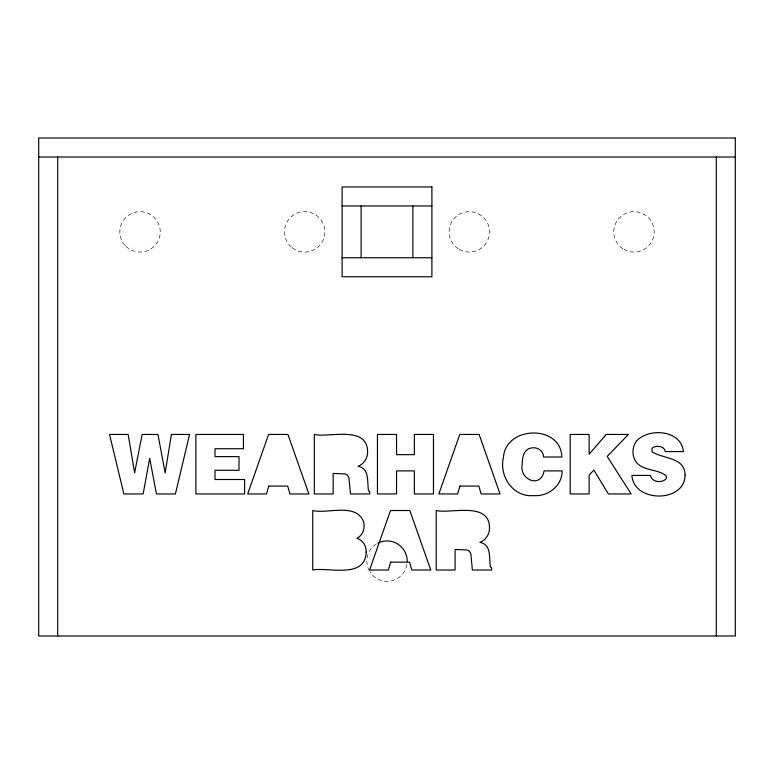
<?xml version="1.0" encoding="UTF-8"?>
<svg xmlns="http://www.w3.org/2000/svg" width="774" height="774" viewBox="0 0 774 774"><rect width="100%" height="100%" fill="white"/><g stroke="black" fill="none" stroke-linecap="round" stroke-linejoin="round"><path stroke-width="0.58" stroke-dasharray="3.87 2.9" d="M406.931 564.498A20.211 20.211 0 0 1 369.953 571.996M369.411 571.096A20.211 20.211 0 0 1 377.054 543.561M125.91 246.316A20.211 20.211 0 0 0 159.608 236.863A20.211 20.211 0 0 0 134.579 212.405A20.211 20.211 0 0 0 125.91 246.316M459.224 249.354A20.211 20.211 0 0 0 489.526 231.861A20.211 20.211 0 0 0 459.224 214.359A20.211 20.211 0 0 0 459.224 249.354M623.863 249.354A20.211 20.211 0 0 0 654.175 231.861A20.211 20.211 0 0 0 623.863 214.359A20.211 20.211 0 0 0 623.863 249.354M292.214 247.767A20.211 20.211 0 0 0 324.683 234.696A20.211 20.211 0 0 0 297.129 213.111A20.211 20.211 0 0 0 292.214 247.767"/><path stroke-width="1.16" d="M38.7 157.016L735.3 157.016M342.098 205.961L431.902 205.961M342.098 257.752L431.902 257.752M716.289 157.016L716.289 635.986M412.89 205.961L412.89 257.752M361.11 205.961L361.11 257.752M57.711 157.016L57.711 635.986M377.983 543.067A20.211 20.211 0 0 1 407.201 561.334M503.448 457.386C498.911 476.31 513.133 497.44 533.644 495.612C547.992 496.744 562.214 485.84 562.156 470.892L544.064 470.892C540.92 488.916 518.948 479.745 522.208 464.265C522.179 458.131 523.563 449.51 530.809 448.049C536.798 446.569 543.522 450.41 543.532 456.999L561.837 456.999C561.005 424.229 505.528 425.661 503.448 457.386M685.067 475.178C684.796 503.081 633.519 502.752 631.913 475.42L650.489 475.42C651.679 482.27 661.731 483.334 666.008 478.951L666.482 477.152L665.988 475.613C657.542 468.996 644.442 471.114 636.828 462.891C631.69 456.718 631.758 446.995 636.712 440.735C649.55 427.548 681.323 430.054 683.452 451.59L665.311 451.59C664.411 446.085 657.261 445.369 653.072 447.382L651.96 448.659L652.076 451.871C663.289 459.03 685.135 457.105 685.067 475.178M366.179 552.162C365.222 579.242 328.495 567.003 312.744 570.012L312.744 510.521C327.596 514.168 355.643 502.403 363.519 521.521C365.289 527.829 363.093 535.269 356.93 538.269C362.89 540.146 366.431 546.047 366.179 552.162M367.592 451.59C367.814 457.995 364.022 463.994 358.023 466.325C369.914 468.386 366.953 481.989 368.521 490.726L369.73 491.732L369.73 493.957L350.467 493.957L348.958 477.877L347.594 475.313L345.117 473.911L333.178 473.436L333.178 493.957L314.312 493.957L314.312 434.456C328.544 437.978 367.331 425.032 367.592 451.59M489.497 527.645C489.719 534.05 485.927 540.049 479.919 542.38C491.819 544.441 488.849 558.044 490.426 566.781L491.635 567.787L491.635 570.012L472.363 570.012L470.863 553.932L469.499 551.369L467.012 549.966L455.083 549.492L455.083 570.012L436.217 570.012L436.217 510.521C450.439 514.033 489.236 501.088 489.497 527.645M171.412 434.456L165.152 472.875L157.964 434.456L142.126 434.456L134.618 472.875L128.155 434.456L109.531 434.456L123.869 493.957L143.142 493.957L149.682 458.295L156.464 493.957L175.408 493.957L189.553 434.456L171.412 434.456M268.752 486.082L266.45 493.957L247.67 493.957L268.597 434.456L287.938 434.456L308.865 493.957L289.921 493.957L287.696 486.082L268.752 486.082M390.657 562.137L388.354 570.012L369.575 570.012L390.493 510.521L409.843 510.521L430.76 570.012L411.816 570.012L409.601 562.137L390.657 562.137M459.93 486.082L457.627 493.957L438.839 493.957L459.766 434.456L479.116 434.456L500.033 493.957L481.089 493.957L478.874 486.082L459.93 486.082M606.265 434.456L589.14 454.174L589.14 434.456L570.196 434.456L570.196 493.957L589.14 493.957L589.14 475.013L593.861 470.128L608.403 493.957L631.187 493.957L607.193 456.389L628.44 434.456L606.265 434.456M735.3 138.014L38.7 138.014L38.7 635.986L735.3 635.986L735.3 138.014M431.902 186.96L342.098 186.96L342.098 276.763L431.902 276.763L431.902 186.96M243.433 434.456L195.89 434.456L195.89 493.957L244.603 493.957L244.603 479.493L214.998 479.493L214.998 470.282L239.031 470.282L239.031 456.631L214.998 456.631L214.998 448.717L243.433 448.717L243.433 434.456M396.549 434.456L377.451 434.456L377.451 493.957L396.549 493.957L396.549 470.892L414.361 470.892L414.361 493.957L433.469 493.957L433.469 434.456L414.361 434.456L414.361 454.657L396.549 454.657L396.549 434.456"/></g></svg>
